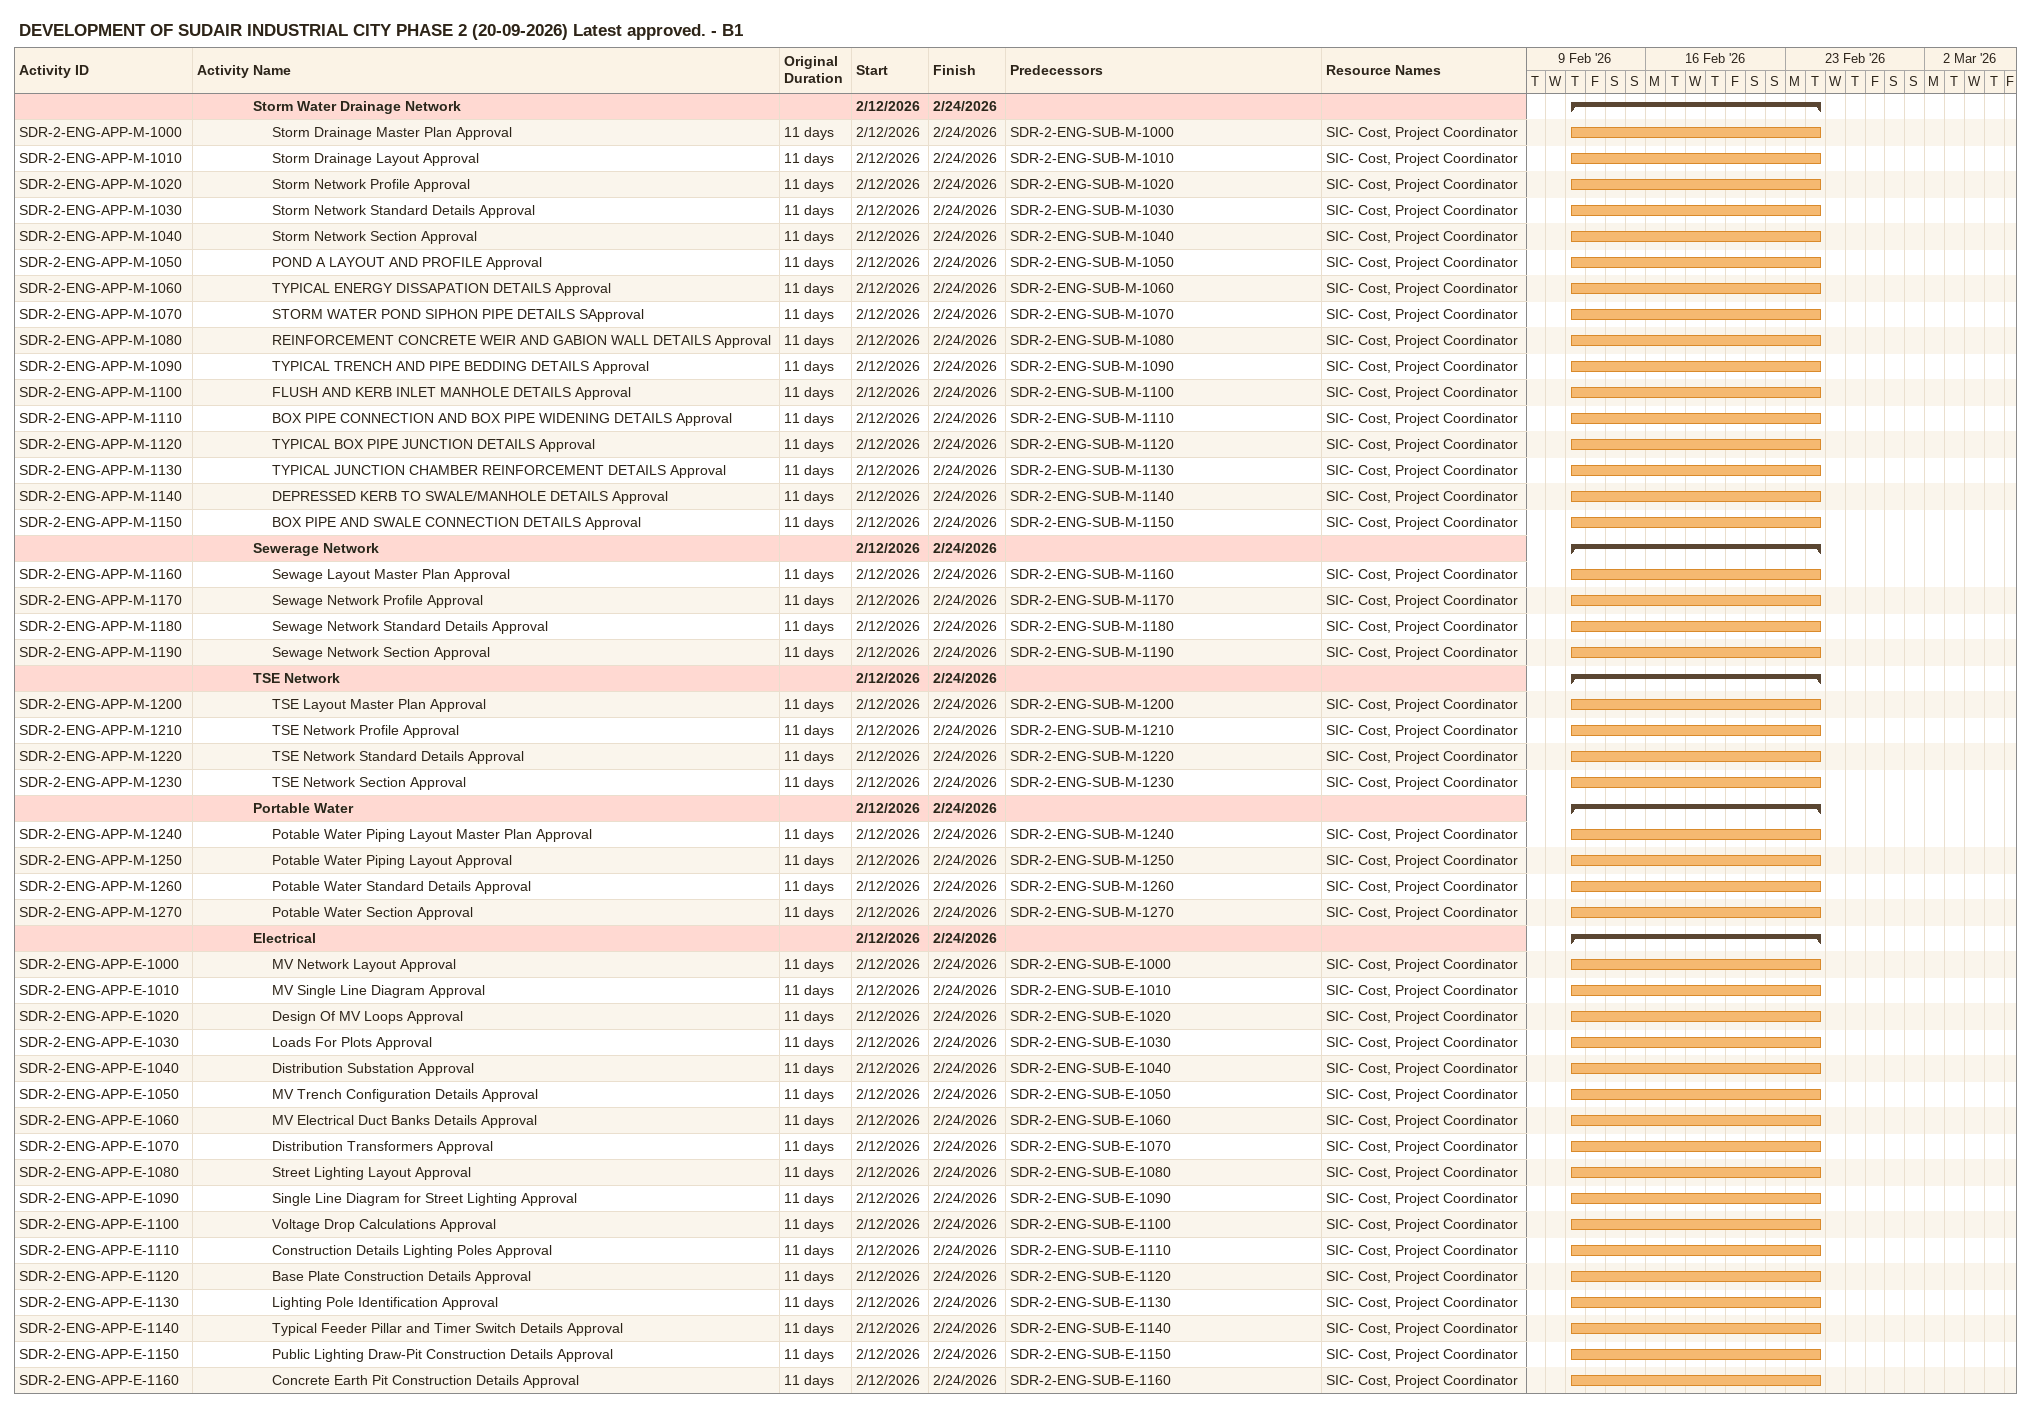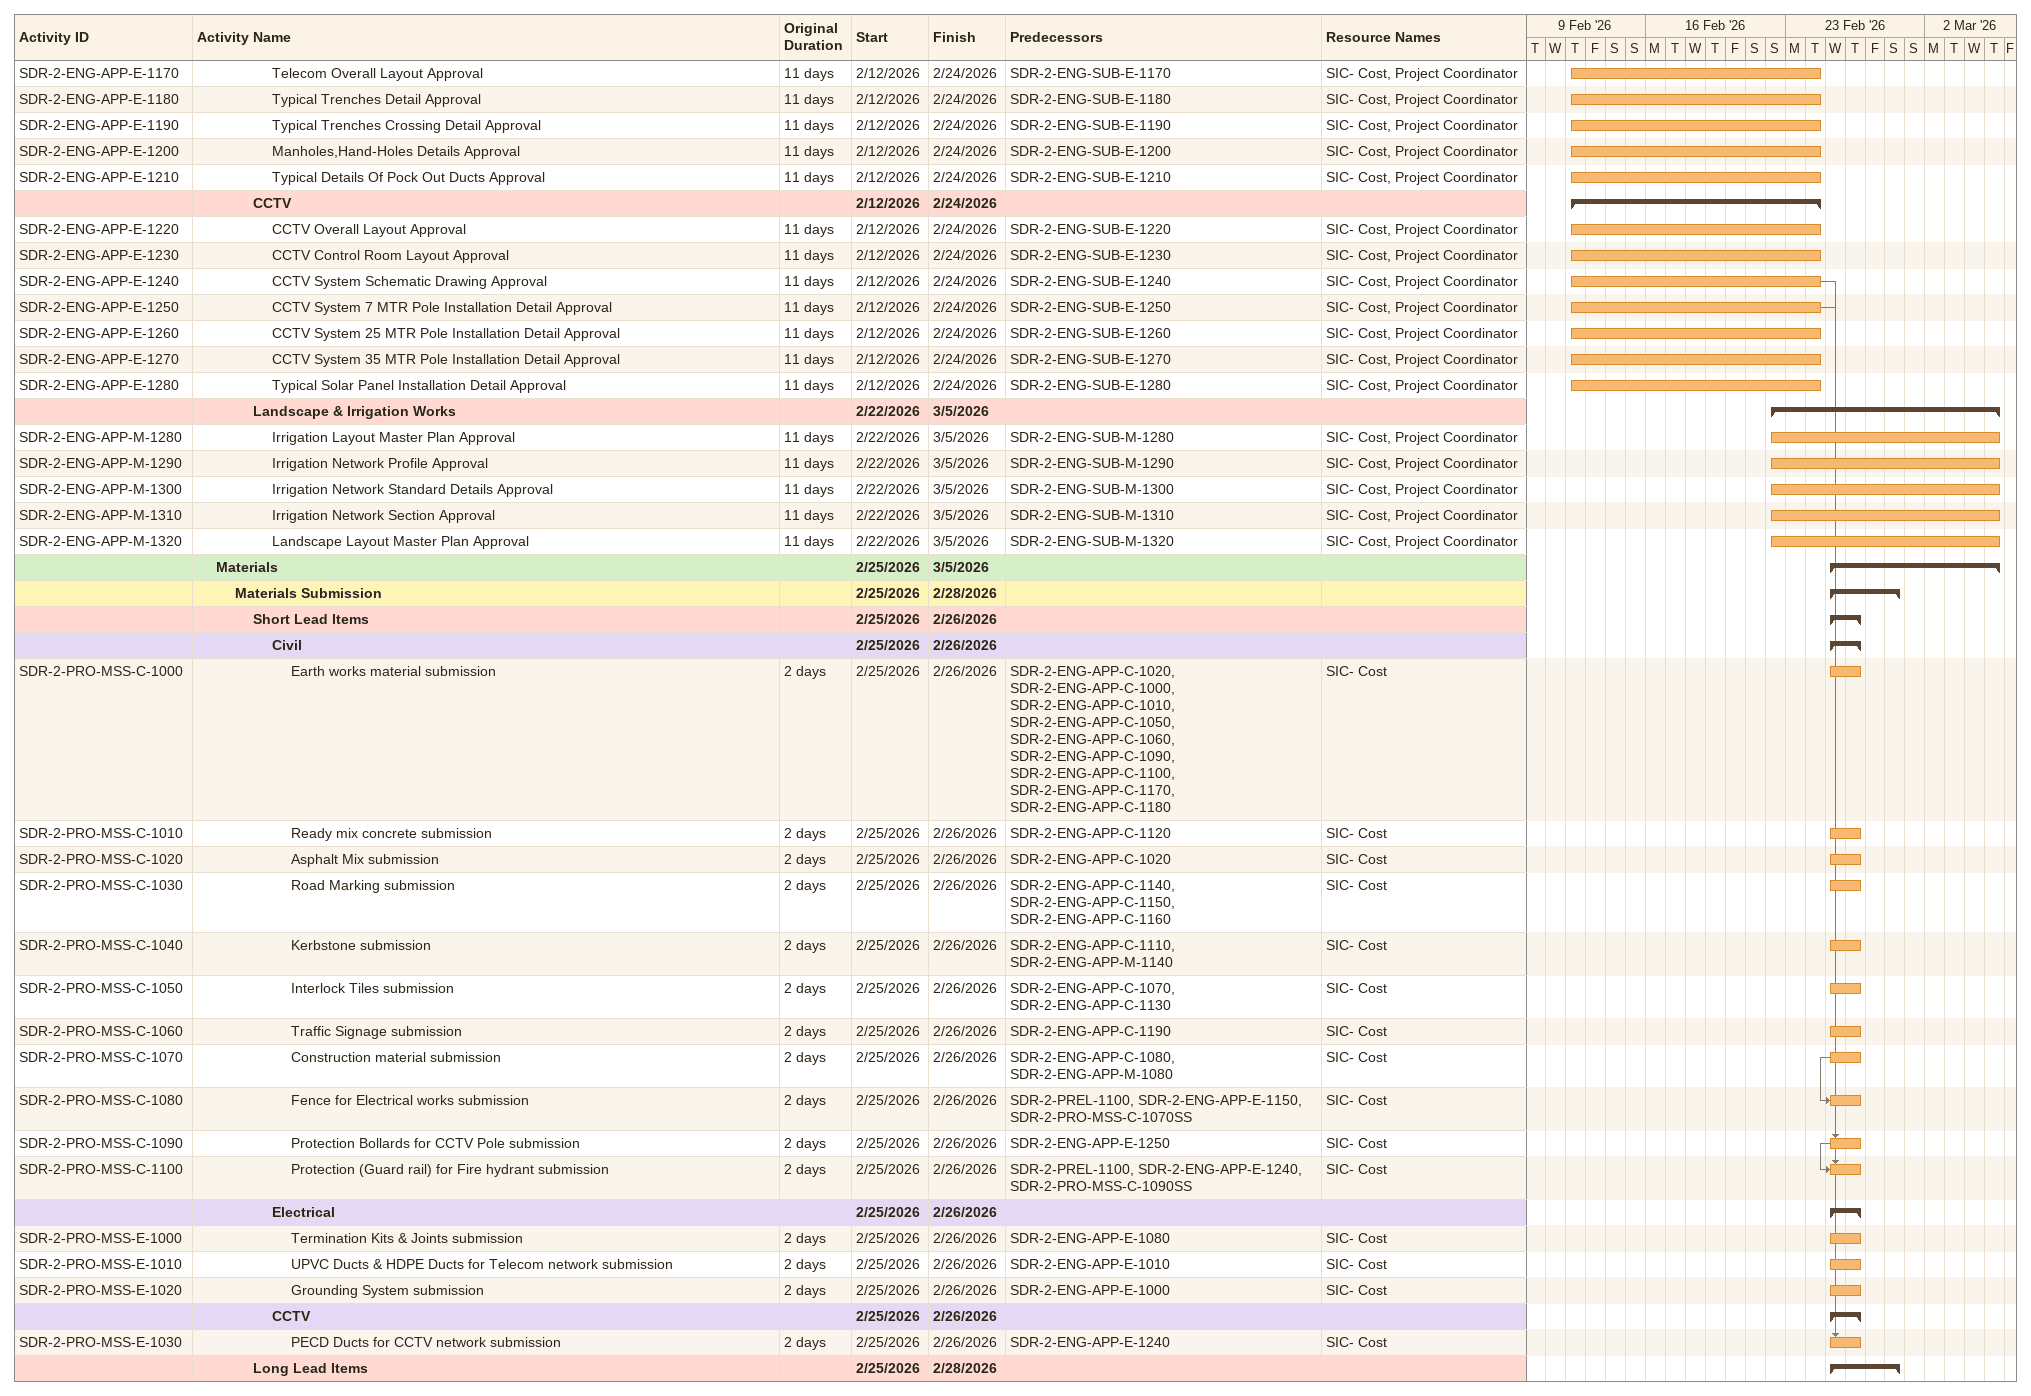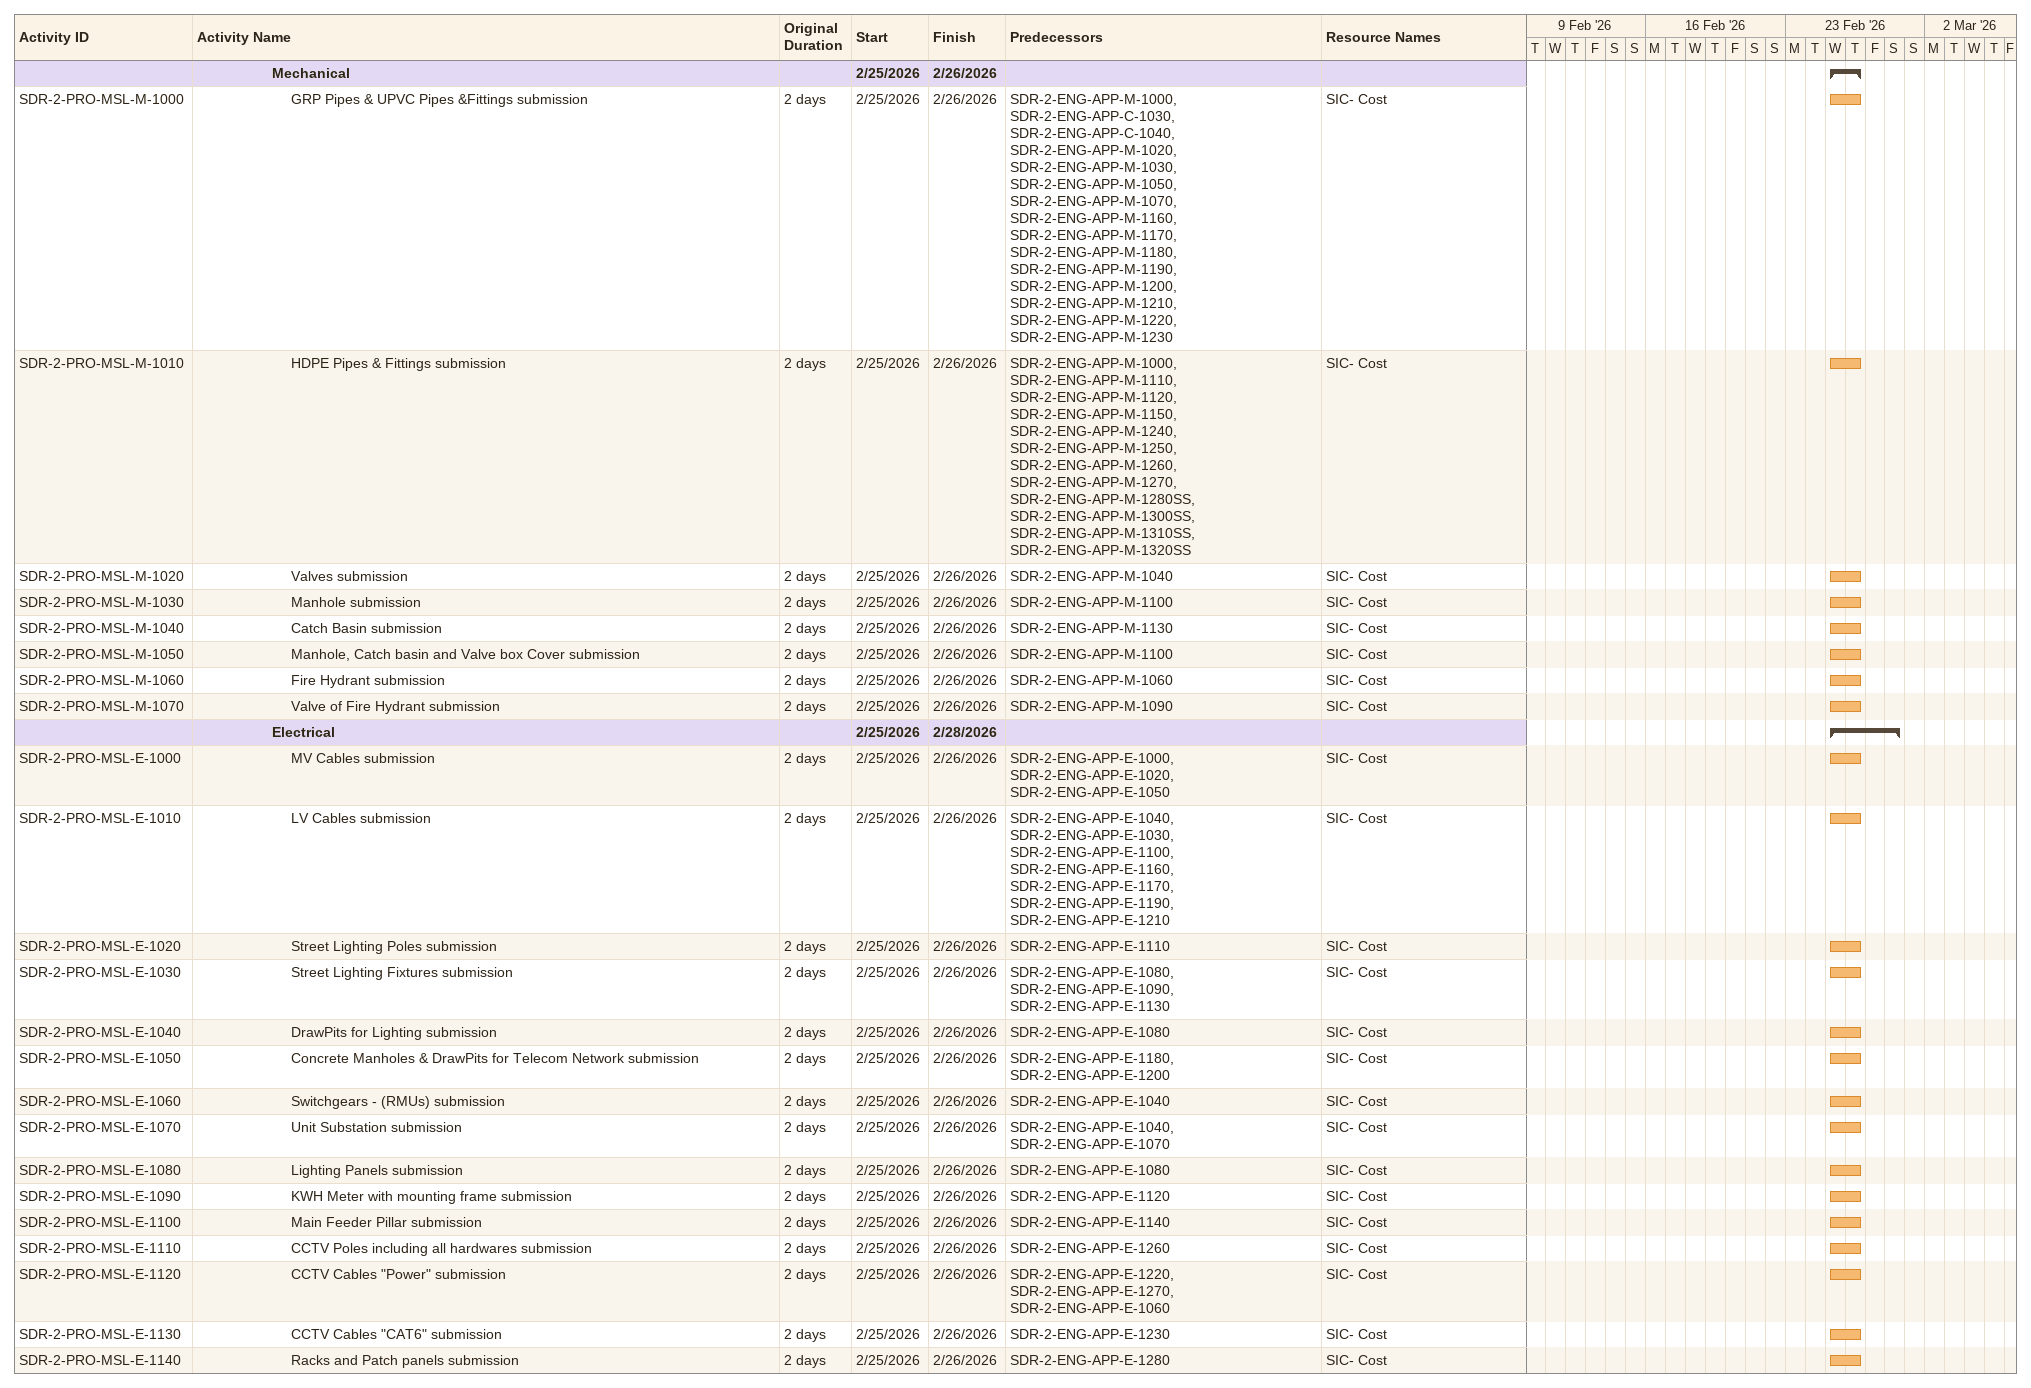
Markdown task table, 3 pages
DEVELOPMENT OF SUDAIR INDUSTRIAL CITY PHASE 2 (20-09-2026) Latest approved. - B1

| ID | Level | Task | Original duration | Start | Finish | Predecessors | Resources |
|---|---|---|---|---|---|---|---|
|  | 4 | **Storm Water Drainage Network** |  | 2026-02-12 | 2026-02-24 |  |  |
| SDR-2-ENG-APP-M-1000 | 5 | Storm Drainage Master Plan Approval | 11d | 2026-02-12 | 2026-02-24 | SDR-2-ENG-SUB-M-1000 | SIC- Cost, Project Coordinator |
| SDR-2-ENG-APP-M-1010 | 5 | Storm Drainage Layout Approval | 11d | 2026-02-12 | 2026-02-24 | SDR-2-ENG-SUB-M-1010 | SIC- Cost, Project Coordinator |
| SDR-2-ENG-APP-M-1020 | 5 | Storm Network Profile Approval | 11d | 2026-02-12 | 2026-02-24 | SDR-2-ENG-SUB-M-1020 | SIC- Cost, Project Coordinator |
| SDR-2-ENG-APP-M-1030 | 5 | Storm Network Standard Details Approval | 11d | 2026-02-12 | 2026-02-24 | SDR-2-ENG-SUB-M-1030 | SIC- Cost, Project Coordinator |
| SDR-2-ENG-APP-M-1040 | 5 | Storm Network Section Approval | 11d | 2026-02-12 | 2026-02-24 | SDR-2-ENG-SUB-M-1040 | SIC- Cost, Project Coordinator |
| SDR-2-ENG-APP-M-1050 | 5 | POND A LAYOUT AND PROFILE Approval | 11d | 2026-02-12 | 2026-02-24 | SDR-2-ENG-SUB-M-1050 | SIC- Cost, Project Coordinator |
| SDR-2-ENG-APP-M-1060 | 5 | TYPICAL ENERGY DISSAPATION DETAILS Approval | 11d | 2026-02-12 | 2026-02-24 | SDR-2-ENG-SUB-M-1060 | SIC- Cost, Project Coordinator |
| SDR-2-ENG-APP-M-1070 | 5 | STORM WATER POND SIPHON PIPE DETAILS SApproval | 11d | 2026-02-12 | 2026-02-24 | SDR-2-ENG-SUB-M-1070 | SIC- Cost, Project Coordinator |
| SDR-2-ENG-APP-M-1080 | 5 | REINFORCEMENT CONCRETE WEIR AND GABION WALL DETAILS Approval | 11d | 2026-02-12 | 2026-02-24 | SDR-2-ENG-SUB-M-1080 | SIC- Cost, Project Coordinator |
| SDR-2-ENG-APP-M-1090 | 5 | TYPICAL TRENCH AND PIPE BEDDING DETAILS Approval | 11d | 2026-02-12 | 2026-02-24 | SDR-2-ENG-SUB-M-1090 | SIC- Cost, Project Coordinator |
| SDR-2-ENG-APP-M-1100 | 5 | FLUSH AND KERB INLET MANHOLE DETAILS Approval | 11d | 2026-02-12 | 2026-02-24 | SDR-2-ENG-SUB-M-1100 | SIC- Cost, Project Coordinator |
| SDR-2-ENG-APP-M-1110 | 5 | BOX PIPE CONNECTION AND BOX PIPE WIDENING DETAILS Approval | 11d | 2026-02-12 | 2026-02-24 | SDR-2-ENG-SUB-M-1110 | SIC- Cost, Project Coordinator |
| SDR-2-ENG-APP-M-1120 | 5 | TYPICAL BOX PIPE JUNCTION DETAILS Approval | 11d | 2026-02-12 | 2026-02-24 | SDR-2-ENG-SUB-M-1120 | SIC- Cost, Project Coordinator |
| SDR-2-ENG-APP-M-1130 | 5 | TYPICAL JUNCTION CHAMBER REINFORCEMENT DETAILS Approval | 11d | 2026-02-12 | 2026-02-24 | SDR-2-ENG-SUB-M-1130 | SIC- Cost, Project Coordinator |
| SDR-2-ENG-APP-M-1140 | 5 | DEPRESSED KERB TO SWALE/MANHOLE DETAILS Approval | 11d | 2026-02-12 | 2026-02-24 | SDR-2-ENG-SUB-M-1140 | SIC- Cost, Project Coordinator |
| SDR-2-ENG-APP-M-1150 | 5 | BOX PIPE AND SWALE CONNECTION DETAILS Approval | 11d | 2026-02-12 | 2026-02-24 | SDR-2-ENG-SUB-M-1150 | SIC- Cost, Project Coordinator |
|  | 4 | **Sewerage Network** |  | 2026-02-12 | 2026-02-24 |  |  |
| SDR-2-ENG-APP-M-1160 | 5 | Sewage Layout Master Plan Approval | 11d | 2026-02-12 | 2026-02-24 | SDR-2-ENG-SUB-M-1160 | SIC- Cost, Project Coordinator |
| SDR-2-ENG-APP-M-1170 | 5 | Sewage Network Profile Approval | 11d | 2026-02-12 | 2026-02-24 | SDR-2-ENG-SUB-M-1170 | SIC- Cost, Project Coordinator |
| SDR-2-ENG-APP-M-1180 | 5 | Sewage Network Standard Details Approval | 11d | 2026-02-12 | 2026-02-24 | SDR-2-ENG-SUB-M-1180 | SIC- Cost, Project Coordinator |
| SDR-2-ENG-APP-M-1190 | 5 | Sewage Network Section Approval | 11d | 2026-02-12 | 2026-02-24 | SDR-2-ENG-SUB-M-1190 | SIC- Cost, Project Coordinator |
|  | 4 | **TSE Network** |  | 2026-02-12 | 2026-02-24 |  |  |
| SDR-2-ENG-APP-M-1200 | 5 | TSE Layout Master Plan Approval | 11d | 2026-02-12 | 2026-02-24 | SDR-2-ENG-SUB-M-1200 | SIC- Cost, Project Coordinator |
| SDR-2-ENG-APP-M-1210 | 5 | TSE Network Profile Approval | 11d | 2026-02-12 | 2026-02-24 | SDR-2-ENG-SUB-M-1210 | SIC- Cost, Project Coordinator |
| SDR-2-ENG-APP-M-1220 | 5 | TSE Network Standard Details Approval | 11d | 2026-02-12 | 2026-02-24 | SDR-2-ENG-SUB-M-1220 | SIC- Cost, Project Coordinator |
| SDR-2-ENG-APP-M-1230 | 5 | TSE Network Section Approval | 11d | 2026-02-12 | 2026-02-24 | SDR-2-ENG-SUB-M-1230 | SIC- Cost, Project Coordinator |
|  | 4 | **Portable Water** |  | 2026-02-12 | 2026-02-24 |  |  |
| SDR-2-ENG-APP-M-1240 | 5 | Potable Water Piping Layout Master Plan Approval | 11d | 2026-02-12 | 2026-02-24 | SDR-2-ENG-SUB-M-1240 | SIC- Cost, Project Coordinator |
| SDR-2-ENG-APP-M-1250 | 5 | Potable Water Piping Layout Approval | 11d | 2026-02-12 | 2026-02-24 | SDR-2-ENG-SUB-M-1250 | SIC- Cost, Project Coordinator |
| SDR-2-ENG-APP-M-1260 | 5 | Potable Water Standard Details Approval | 11d | 2026-02-12 | 2026-02-24 | SDR-2-ENG-SUB-M-1260 | SIC- Cost, Project Coordinator |
| SDR-2-ENG-APP-M-1270 | 5 | Potable Water Section Approval | 11d | 2026-02-12 | 2026-02-24 | SDR-2-ENG-SUB-M-1270 | SIC- Cost, Project Coordinator |
|  | 4 | **Electrical** |  | 2026-02-12 | 2026-02-24 |  |  |
| SDR-2-ENG-APP-E-1000 | 5 | MV Network Layout Approval | 11d | 2026-02-12 | 2026-02-24 | SDR-2-ENG-SUB-E-1000 | SIC- Cost, Project Coordinator |
| SDR-2-ENG-APP-E-1010 | 5 | MV Single Line Diagram Approval | 11d | 2026-02-12 | 2026-02-24 | SDR-2-ENG-SUB-E-1010 | SIC- Cost, Project Coordinator |
| SDR-2-ENG-APP-E-1020 | 5 | Design Of MV Loops Approval | 11d | 2026-02-12 | 2026-02-24 | SDR-2-ENG-SUB-E-1020 | SIC- Cost, Project Coordinator |
| SDR-2-ENG-APP-E-1030 | 5 | Loads For Plots Approval | 11d | 2026-02-12 | 2026-02-24 | SDR-2-ENG-SUB-E-1030 | SIC- Cost, Project Coordinator |
| SDR-2-ENG-APP-E-1040 | 5 | Distribution Substation Approval | 11d | 2026-02-12 | 2026-02-24 | SDR-2-ENG-SUB-E-1040 | SIC- Cost, Project Coordinator |
| SDR-2-ENG-APP-E-1050 | 5 | MV Trench Configuration Details Approval | 11d | 2026-02-12 | 2026-02-24 | SDR-2-ENG-SUB-E-1050 | SIC- Cost, Project Coordinator |
| SDR-2-ENG-APP-E-1060 | 5 | MV Electrical Duct Banks Details Approval | 11d | 2026-02-12 | 2026-02-24 | SDR-2-ENG-SUB-E-1060 | SIC- Cost, Project Coordinator |
| SDR-2-ENG-APP-E-1070 | 5 | Distribution Transformers Approval | 11d | 2026-02-12 | 2026-02-24 | SDR-2-ENG-SUB-E-1070 | SIC- Cost, Project Coordinator |
| SDR-2-ENG-APP-E-1080 | 5 | Street Lighting Layout Approval | 11d | 2026-02-12 | 2026-02-24 | SDR-2-ENG-SUB-E-1080 | SIC- Cost, Project Coordinator |
| SDR-2-ENG-APP-E-1090 | 5 | Single Line Diagram for Street Lighting Approval | 11d | 2026-02-12 | 2026-02-24 | SDR-2-ENG-SUB-E-1090 | SIC- Cost, Project Coordinator |
| SDR-2-ENG-APP-E-1100 | 5 | Voltage Drop Calculations Approval | 11d | 2026-02-12 | 2026-02-24 | SDR-2-ENG-SUB-E-1100 | SIC- Cost, Project Coordinator |
| SDR-2-ENG-APP-E-1110 | 5 | Construction Details Lighting Poles Approval | 11d | 2026-02-12 | 2026-02-24 | SDR-2-ENG-SUB-E-1110 | SIC- Cost, Project Coordinator |
| SDR-2-ENG-APP-E-1120 | 5 | Base Plate Construction Details Approval | 11d | 2026-02-12 | 2026-02-24 | SDR-2-ENG-SUB-E-1120 | SIC- Cost, Project Coordinator |
| SDR-2-ENG-APP-E-1130 | 5 | Lighting Pole Identification Approval | 11d | 2026-02-12 | 2026-02-24 | SDR-2-ENG-SUB-E-1130 | SIC- Cost, Project Coordinator |
| SDR-2-ENG-APP-E-1140 | 5 | Typical Feeder Pillar and Timer Switch Details Approval | 11d | 2026-02-12 | 2026-02-24 | SDR-2-ENG-SUB-E-1140 | SIC- Cost, Project Coordinator |
| SDR-2-ENG-APP-E-1150 | 5 | Public Lighting Draw-Pit Construction Details Approval | 11d | 2026-02-12 | 2026-02-24 | SDR-2-ENG-SUB-E-1150 | SIC- Cost, Project Coordinator |
| SDR-2-ENG-APP-E-1160 | 5 | Concrete Earth Pit Construction Details Approval | 11d | 2026-02-12 | 2026-02-24 | SDR-2-ENG-SUB-E-1160 | SIC- Cost, Project Coordinator |
| SDR-2-ENG-APP-E-1170 | 5 | Telecom Overall Layout Approval | 11d | 2026-02-12 | 2026-02-24 | SDR-2-ENG-SUB-E-1170 | SIC- Cost, Project Coordinator |
| SDR-2-ENG-APP-E-1180 | 5 | Typical Trenches Detail Approval | 11d | 2026-02-12 | 2026-02-24 | SDR-2-ENG-SUB-E-1180 | SIC- Cost, Project Coordinator |
| SDR-2-ENG-APP-E-1190 | 5 | Typical Trenches Crossing Detail Approval | 11d | 2026-02-12 | 2026-02-24 | SDR-2-ENG-SUB-E-1190 | SIC- Cost, Project Coordinator |
| SDR-2-ENG-APP-E-1200 | 5 | Manholes,Hand-Holes Details Approval | 11d | 2026-02-12 | 2026-02-24 | SDR-2-ENG-SUB-E-1200 | SIC- Cost, Project Coordinator |
| SDR-2-ENG-APP-E-1210 | 5 | Typical Details Of Pock Out Ducts Approval | 11d | 2026-02-12 | 2026-02-24 | SDR-2-ENG-SUB-E-1210 | SIC- Cost, Project Coordinator |
|  | 4 | **CCTV** |  | 2026-02-12 | 2026-02-24 |  |  |
| SDR-2-ENG-APP-E-1220 | 5 | CCTV Overall Layout Approval | 11d | 2026-02-12 | 2026-02-24 | SDR-2-ENG-SUB-E-1220 | SIC- Cost, Project Coordinator |
| SDR-2-ENG-APP-E-1230 | 5 | CCTV Control Room Layout Approval | 11d | 2026-02-12 | 2026-02-24 | SDR-2-ENG-SUB-E-1230 | SIC- Cost, Project Coordinator |
| SDR-2-ENG-APP-E-1240 | 5 | CCTV System Schematic Drawing Approval | 11d | 2026-02-12 | 2026-02-24 | SDR-2-ENG-SUB-E-1240 | SIC- Cost, Project Coordinator |
| SDR-2-ENG-APP-E-1250 | 5 | CCTV System 7 MTR Pole Installation Detail Approval | 11d | 2026-02-12 | 2026-02-24 | SDR-2-ENG-SUB-E-1250 | SIC- Cost, Project Coordinator |
| SDR-2-ENG-APP-E-1260 | 5 | CCTV System 25 MTR Pole Installation Detail Approval | 11d | 2026-02-12 | 2026-02-24 | SDR-2-ENG-SUB-E-1260 | SIC- Cost, Project Coordinator |
| SDR-2-ENG-APP-E-1270 | 5 | CCTV System 35 MTR Pole Installation Detail Approval | 11d | 2026-02-12 | 2026-02-24 | SDR-2-ENG-SUB-E-1270 | SIC- Cost, Project Coordinator |
| SDR-2-ENG-APP-E-1280 | 5 | Typical Solar Panel Installation Detail Approval | 11d | 2026-02-12 | 2026-02-24 | SDR-2-ENG-SUB-E-1280 | SIC- Cost, Project Coordinator |
|  | 4 | **Landscape & Irrigation Works** |  | 2026-02-22 | 2026-03-05 |  |  |
| SDR-2-ENG-APP-M-1280 | 5 | Irrigation Layout Master Plan Approval | 11d | 2026-02-22 | 2026-03-05 | SDR-2-ENG-SUB-M-1280 | SIC- Cost, Project Coordinator |
| SDR-2-ENG-APP-M-1290 | 5 | Irrigation Network Profile Approval | 11d | 2026-02-22 | 2026-03-05 | SDR-2-ENG-SUB-M-1290 | SIC- Cost, Project Coordinator |
| SDR-2-ENG-APP-M-1300 | 5 | Irrigation Network Standard Details Approval | 11d | 2026-02-22 | 2026-03-05 | SDR-2-ENG-SUB-M-1300 | SIC- Cost, Project Coordinator |
| SDR-2-ENG-APP-M-1310 | 5 | Irrigation Network Section Approval | 11d | 2026-02-22 | 2026-03-05 | SDR-2-ENG-SUB-M-1310 | SIC- Cost, Project Coordinator |
| SDR-2-ENG-APP-M-1320 | 5 | Landscape Layout Master Plan Approval | 11d | 2026-02-22 | 2026-03-05 | SDR-2-ENG-SUB-M-1320 | SIC- Cost, Project Coordinator |
|  | 2 | **Materials** |  | 2026-02-25 | 2026-03-05 |  |  |
|  | 3 | **Materials Submission** |  | 2026-02-25 | 2026-02-28 |  |  |
|  | 4 | **Short Lead Items** |  | 2026-02-25 | 2026-02-26 |  |  |
|  | 5 | **Civil** |  | 2026-02-25 | 2026-02-26 |  |  |
| SDR-2-PRO-MSS-C-1000 | 6 | Earth works material submission | 2d | 2026-02-25 | 2026-02-26 | SDR-2-ENG-APP-C-1020, SDR-2-ENG-APP-C-1000, SDR-2-ENG-APP-C-1010, SDR-2-ENG-APP-C-1050, SDR-2-ENG-APP-C-1060, SDR-2-ENG-APP-C-1090, SDR-2-ENG-APP-C-1100, SDR-2-ENG-APP-C-1170, SDR-2-ENG-APP-C-1180 | SIC- Cost |
| SDR-2-PRO-MSS-C-1010 | 6 | Ready mix concrete submission | 2d | 2026-02-25 | 2026-02-26 | SDR-2-ENG-APP-C-1120 | SIC- Cost |
| SDR-2-PRO-MSS-C-1020 | 6 | Asphalt Mix submission | 2d | 2026-02-25 | 2026-02-26 | SDR-2-ENG-APP-C-1020 | SIC- Cost |
| SDR-2-PRO-MSS-C-1030 | 6 | Road Marking submission | 2d | 2026-02-25 | 2026-02-26 | SDR-2-ENG-APP-C-1140, SDR-2-ENG-APP-C-1150, SDR-2-ENG-APP-C-1160 | SIC- Cost |
| SDR-2-PRO-MSS-C-1040 | 6 | Kerbstone submission | 2d | 2026-02-25 | 2026-02-26 | SDR-2-ENG-APP-C-1110, SDR-2-ENG-APP-M-1140 | SIC- Cost |
| SDR-2-PRO-MSS-C-1050 | 6 | Interlock Tiles submission | 2d | 2026-02-25 | 2026-02-26 | SDR-2-ENG-APP-C-1070, SDR-2-ENG-APP-C-1130 | SIC- Cost |
| SDR-2-PRO-MSS-C-1060 | 6 | Traffic Signage submission | 2d | 2026-02-25 | 2026-02-26 | SDR-2-ENG-APP-C-1190 | SIC- Cost |
| SDR-2-PRO-MSS-C-1070 | 6 | Construction material submission | 2d | 2026-02-25 | 2026-02-26 | SDR-2-ENG-APP-C-1080, SDR-2-ENG-APP-M-1080 | SIC- Cost |
| SDR-2-PRO-MSS-C-1080 | 6 | Fence for Electrical works submission | 2d | 2026-02-25 | 2026-02-26 | SDR-2-PREL-1100, SDR-2-ENG-APP-E-1150, SDR-2-PRO-MSS-C-1070SS | SIC- Cost |
| SDR-2-PRO-MSS-C-1090 | 6 | Protection Bollards for CCTV Pole submission | 2d | 2026-02-25 | 2026-02-26 | SDR-2-ENG-APP-E-1250 | SIC- Cost |
| SDR-2-PRO-MSS-C-1100 | 6 | Protection (Guard rail) for Fire hydrant submission | 2d | 2026-02-25 | 2026-02-26 | SDR-2-PREL-1100, SDR-2-ENG-APP-E-1240, SDR-2-PRO-MSS-C-1090SS | SIC- Cost |
|  | 5 | **Electrical** |  | 2026-02-25 | 2026-02-26 |  |  |
| SDR-2-PRO-MSS-E-1000 | 6 | Termination Kits & Joints submission | 2d | 2026-02-25 | 2026-02-26 | SDR-2-ENG-APP-E-1080 | SIC- Cost |
| SDR-2-PRO-MSS-E-1010 | 6 | UPVC Ducts & HDPE Ducts for Telecom network submission | 2d | 2026-02-25 | 2026-02-26 | SDR-2-ENG-APP-E-1010 | SIC- Cost |
| SDR-2-PRO-MSS-E-1020 | 6 | Grounding System submission | 2d | 2026-02-25 | 2026-02-26 | SDR-2-ENG-APP-E-1000 | SIC- Cost |
|  | 5 | **CCTV** |  | 2026-02-25 | 2026-02-26 |  |  |
| SDR-2-PRO-MSS-E-1030 | 6 | PECD Ducts for CCTV network submission | 2d | 2026-02-25 | 2026-02-26 | SDR-2-ENG-APP-E-1240 | SIC- Cost |
|  | 4 | **Long Lead Items** |  | 2026-02-25 | 2026-02-28 |  |  |
|  | 5 | **Mechanical** |  | 2026-02-25 | 2026-02-26 |  |  |
| SDR-2-PRO-MSL-M-1000 | 6 | GRP Pipes & UPVC Pipes &Fittings submission | 2d | 2026-02-25 | 2026-02-26 | SDR-2-ENG-APP-M-1000, SDR-2-ENG-APP-C-1030, SDR-2-ENG-APP-C-1040, SDR-2-ENG-APP-M-1020, SDR-2-ENG-APP-M-1030, SDR-2-ENG-APP-M-1050, SDR-2-ENG-APP-M-1070, SDR-2-ENG-APP-M-1160, SDR-2-ENG-APP-M-1170, SDR-2-ENG-APP-M-1180, SDR-2-ENG-APP-M-1190, SDR-2-ENG-APP-M-1200, SDR-2-ENG-APP-M-1210, SDR-2-ENG-APP-M-1220, SDR-2-ENG-APP-M-1230 | SIC- Cost |
| SDR-2-PRO-MSL-M-1010 | 6 | HDPE Pipes & Fittings submission | 2d | 2026-02-25 | 2026-02-26 | SDR-2-ENG-APP-M-1000, SDR-2-ENG-APP-M-1110, SDR-2-ENG-APP-M-1120, SDR-2-ENG-APP-M-1150, SDR-2-ENG-APP-M-1240, SDR-2-ENG-APP-M-1250, SDR-2-ENG-APP-M-1260, SDR-2-ENG-APP-M-1270, SDR-2-ENG-APP-M-1280SS, SDR-2-ENG-APP-M-1300SS, SDR-2-ENG-APP-M-1310SS, SDR-2-ENG-APP-M-1320SS | SIC- Cost |
| SDR-2-PRO-MSL-M-1020 | 6 | Valves submission | 2d | 2026-02-25 | 2026-02-26 | SDR-2-ENG-APP-M-1040 | SIC- Cost |
| SDR-2-PRO-MSL-M-1030 | 6 | Manhole submission | 2d | 2026-02-25 | 2026-02-26 | SDR-2-ENG-APP-M-1100 | SIC- Cost |
| SDR-2-PRO-MSL-M-1040 | 6 | Catch Basin submission | 2d | 2026-02-25 | 2026-02-26 | SDR-2-ENG-APP-M-1130 | SIC- Cost |
| SDR-2-PRO-MSL-M-1050 | 6 | Manhole, Catch basin and Valve box Cover submission | 2d | 2026-02-25 | 2026-02-26 | SDR-2-ENG-APP-M-1100 | SIC- Cost |
| SDR-2-PRO-MSL-M-1060 | 6 | Fire Hydrant submission | 2d | 2026-02-25 | 2026-02-26 | SDR-2-ENG-APP-M-1060 | SIC- Cost |
| SDR-2-PRO-MSL-M-1070 | 6 | Valve of Fire Hydrant submission | 2d | 2026-02-25 | 2026-02-26 | SDR-2-ENG-APP-M-1090 | SIC- Cost |
|  | 5 | **Electrical** |  | 2026-02-25 | 2026-02-28 |  |  |
| SDR-2-PRO-MSL-E-1000 | 6 | MV Cables submission | 2d | 2026-02-25 | 2026-02-26 | SDR-2-ENG-APP-E-1000, SDR-2-ENG-APP-E-1020, SDR-2-ENG-APP-E-1050 | SIC- Cost |
| SDR-2-PRO-MSL-E-1010 | 6 | LV Cables submission | 2d | 2026-02-25 | 2026-02-26 | SDR-2-ENG-APP-E-1040, SDR-2-ENG-APP-E-1030, SDR-2-ENG-APP-E-1100, SDR-2-ENG-APP-E-1160, SDR-2-ENG-APP-E-1170, SDR-2-ENG-APP-E-1190, SDR-2-ENG-APP-E-1210 | SIC- Cost |
| SDR-2-PRO-MSL-E-1020 | 6 | Street Lighting Poles submission | 2d | 2026-02-25 | 2026-02-26 | SDR-2-ENG-APP-E-1110 | SIC- Cost |
| SDR-2-PRO-MSL-E-1030 | 6 | Street Lighting Fixtures submission | 2d | 2026-02-25 | 2026-02-26 | SDR-2-ENG-APP-E-1080, SDR-2-ENG-APP-E-1090, SDR-2-ENG-APP-E-1130 | SIC- Cost |
| SDR-2-PRO-MSL-E-1040 | 6 | DrawPits for Lighting submission | 2d | 2026-02-25 | 2026-02-26 | SDR-2-ENG-APP-E-1080 | SIC- Cost |
| SDR-2-PRO-MSL-E-1050 | 6 | Concrete Manholes & DrawPits for Telecom Network submission | 2d | 2026-02-25 | 2026-02-26 | SDR-2-ENG-APP-E-1180, SDR-2-ENG-APP-E-1200 | SIC- Cost |
| SDR-2-PRO-MSL-E-1060 | 6 | Switchgears - (RMUs) submission | 2d | 2026-02-25 | 2026-02-26 | SDR-2-ENG-APP-E-1040 | SIC- Cost |
| SDR-2-PRO-MSL-E-1070 | 6 | Unit Substation submission | 2d | 2026-02-25 | 2026-02-26 | SDR-2-ENG-APP-E-1040, SDR-2-ENG-APP-E-1070 | SIC- Cost |
| SDR-2-PRO-MSL-E-1080 | 6 | Lighting Panels submission | 2d | 2026-02-25 | 2026-02-26 | SDR-2-ENG-APP-E-1080 | SIC- Cost |
| SDR-2-PRO-MSL-E-1090 | 6 | KWH Meter with mounting frame submission | 2d | 2026-02-25 | 2026-02-26 | SDR-2-ENG-APP-E-1120 | SIC- Cost |
| SDR-2-PRO-MSL-E-1100 | 6 | Main Feeder Pillar submission | 2d | 2026-02-25 | 2026-02-26 | SDR-2-ENG-APP-E-1140 | SIC- Cost |
| SDR-2-PRO-MSL-E-1110 | 6 | CCTV Poles including all hardwares submission | 2d | 2026-02-25 | 2026-02-26 | SDR-2-ENG-APP-E-1260 | SIC- Cost |
| SDR-2-PRO-MSL-E-1120 | 6 | CCTV Cables "Power" submission | 2d | 2026-02-25 | 2026-02-26 | SDR-2-ENG-APP-E-1220, SDR-2-ENG-APP-E-1270, SDR-2-ENG-APP-E-1060 | SIC- Cost |
| SDR-2-PRO-MSL-E-1130 | 6 | CCTV Cables "CAT6" submission | 2d | 2026-02-25 | 2026-02-26 | SDR-2-ENG-APP-E-1230 | SIC- Cost |
| SDR-2-PRO-MSL-E-1140 | 6 | Racks and Patch panels submission | 2d | 2026-02-25 | 2026-02-26 | SDR-2-ENG-APP-E-1280 | SIC- Cost |
